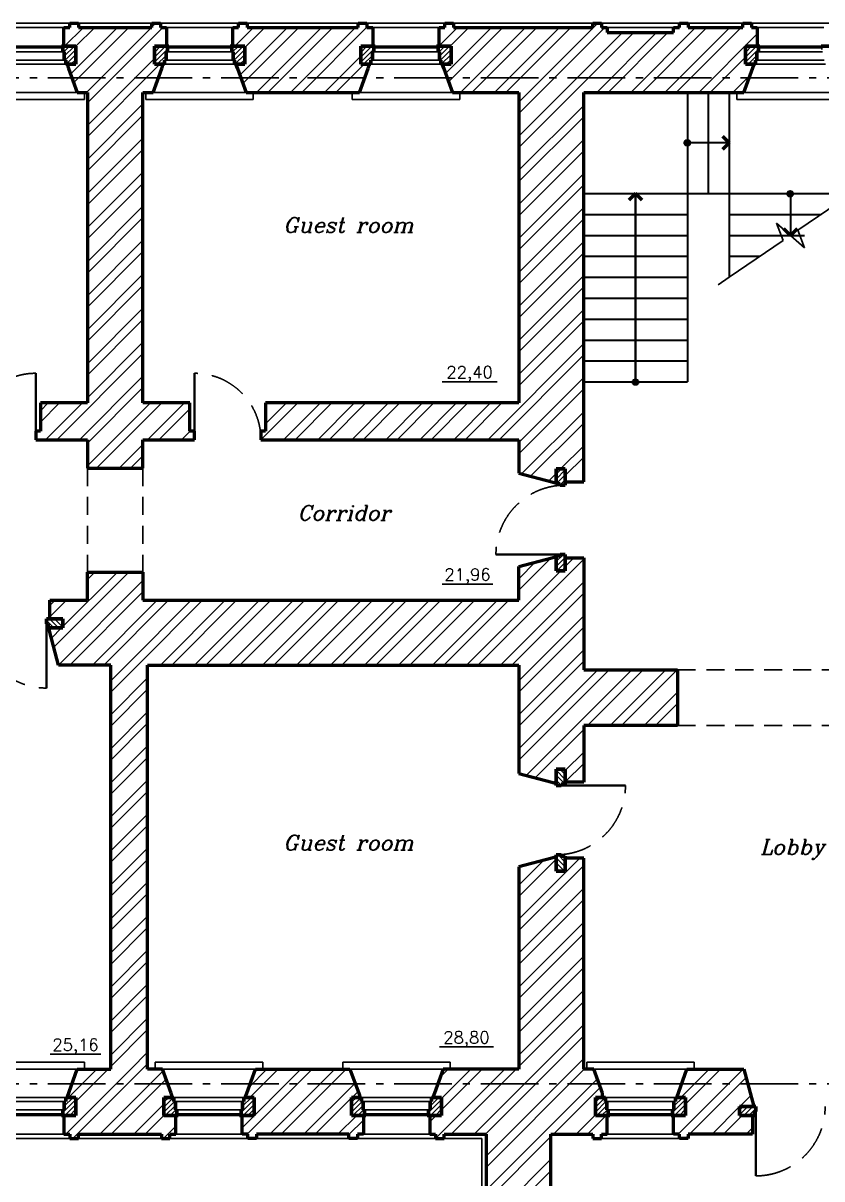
# Model space of a CAD drawing. Header units: millimetres. Extents: x 60 to 102290, y 34 to 65730.
# Drawn here: x 15928 to 26999, y 10322 to 26331 of the extents above; entities that cross this region are included whole.
import ezdxf
from ezdxf.enums import TextEntityAlignment as Align

# ---------------------------------------------------------------- set-up
doc = ezdxf.new("R2010")
doc.units = ezdxf.units.MM
for name, pattern in [('GOST2.303 4', [7, 5, -2, 0]), ('GOST2.303 6', [12, 8, -1.5, 1, -1.5]), ('SS2', [4, 2.5, -1.5])]:
    doc.linetypes.add(name, pattern=pattern)
doc.layers.add('axes', color=40, linetype='GOST2.303 6')
doc.layers.add('text', color=177, linetype='Continuous')
doc.styles.add('GOST 2.304', font='romanc.shx', dxfattribs={"oblique": 15})

msp = doc.modelspace()

# ---------------------------------------------------------------- hatches: boundary and pattern name
at = {"lineweight": 35, "ltscale": 100}
h = msp.add_hatch(color=256, dxfattribs=at)
edge = h.paths.add_edge_path()
edge.add_arc((25134.2, 24672.3), 40, 0, 360)
h = msp.add_hatch(color=256, dxfattribs=at)
edge = h.paths.add_edge_path()
edge.add_arc((26559, 23968.3), 40, 0, 360)
h = msp.add_hatch(color=256, dxfattribs=at)
edge = h.paths.add_edge_path()
edge.add_arc((24416.3, 21359.8), 40, 0, 360)

# ---------------------------------------------------------------- linework, layer by layer
at = {"lineweight": 30, "ltscale": 100}
for p, q in [((6619.6, 26331), (42874.6, 26331)), ((16494.3, 26271), (16494.3, 26021)), ((17914.3, 26271), (17914.3, 26021)), ((15609.3, 26011), (16459.3, 26011)), ((15609.3, 25988), (16459.3, 25988)), ((17949.3, 26011), (18799.3, 26011)), ((17949.3, 25988), (18799.3, 25988)), ((20809.3, 26011), (21659.3, 26011)), ((20809.3, 25988), (21659.3, 25988)), ((26139.3, 26011), (26989.3, 26011)), ((26139.3, 25988), (26989.3, 25988)), ((15569.3, 25817), (16499.3, 25817)), ((15589.3, 25932), (16479.3, 25932)), ((17909.3, 25817), (18839.3, 25817)), ((17929.3, 25932), (18819.3, 25932)), ((20769.3, 25817), (21699.3, 25817)), ((20789.3, 25932), (21679.3, 25932)), ((26099.3, 25817), (27029.3, 25817)), ((26119.3, 25932), (27009.3, 25932)), ((15549.3, 25761), (16519.3, 25761)), ((16632, 25501), (16559.3, 25701)), ((17776.5, 25501), (17849.3, 25701)), ((17889.3, 25761), (18859.3, 25761)), ((20749.3, 25761), (21719.3, 25761)), ((25966.5, 25501), (26061.1, 25761)), ((26079.3, 25761), (27049.3, 25761)), ((21954.3, 25371), (22204.3, 25371)), ((22214.3, 25371), (22464.3, 25371)), ((24294.3, 25371), (24544.3, 25371)), ((24554.3, 25371), (24804.3, 25371)), ((24814.3, 25371), (25064.3, 25371)), ((16819.3, 25108.2), (16819.3, 25228.2)), ((17589.3, 25228.2), (17589.3, 25108.2)), ((23059.3, 18874.7), (23256.8, 18926.7)), ((22799.3, 18481), (22799.3, 18731)), ((23699.3, 18611), (23699.3, 18731)), ((23699.3, 18481), (23699.3, 18601)), ((16364.3, 18338.2), (16484.3, 18338.2)), ((16494.3, 18338.2), (16744.3, 18338.2)), ((16350.6, 17698.2), (16298.6, 17895.7)), ((16419.1, 17438.2), (16364, 17647.6)), ((16744.3, 17438.2), (16624.3, 17438.2)), ((22799.3, 14571), (22799.3, 14321)), ((23699.3, 14451), (23699.3, 14571)), ((23699.3, 14321), (23699.3, 14441)), ((16632, 11711), (16559.3, 11511)), ((19102, 11711), (19029.3, 11511)), ((23709.3, 11841), (23839.3, 11841)), ((23839.3, 11841), (23882.9, 11721)), ((25082, 11711), (25009.3, 11511)), ((16519.3, 11451), (15549.3, 11451)), ((16499.3, 11395), (15569.3, 11395)), ((18989.3, 11451), (18019.3, 11451)), ((18969.3, 11395), (18039.3, 11395)), ((21589.3, 11451), (20619.3, 11451)), ((21569.3, 11395), (20639.3, 11395)), ((24969.3, 11451), (23999.3, 11451)), ((24949.3, 11395), (24019.3, 11395)), ((16479.3, 11280), (15589.3, 11280)), ((16459.3, 11224), (15609.3, 11224)), ((18949.3, 11280), (18059.3, 11280)), ((18929.3, 11224), (18079.3, 11224)), ((21549.3, 11280), (20659.3, 11280)), ((21529.3, 11224), (20679.3, 11224)), ((24929.3, 11280), (24039.3, 11280)), ((24909.3, 11224), (24059.3, 11224)), ((16459.3, 11201), (15609.3, 11201)), ((18929.3, 11201), (18079.3, 11201)), ((21529.3, 11201), (20679.3, 11201)), ((24909.3, 11201), (24059.3, 11201)), ((24944.3, 10941), (24944.3, 11191)), ((24944.3, 10941), (24944.3, 11191)), ((24944.3, 11191), (25064.3, 11191)), ((26038.9, 10941), (26038.9, 11191)), ((19344.3, 10941), (19224.3, 10941)), ((22284.3, 10881), (6619.6, 10881)), ((22284.3, 7111), (22284.3, 10881))]:
    msp.add_line(p, q, dxfattribs=at)
at = {"lineweight": 25, "ltscale": 100}
for p, q in [((15574.3, 26271), (16494.3, 26271)), ((16503.3, 26011), (16763.3, 26271)), ((16587.4, 25623.7), (17234.7, 26271)), ((16629.3, 25508.5), (17391.9, 26271)), ((16659.3, 26009.9), (16920.4, 26271)), ((16806.2, 25371), (17706.2, 26271)), ((16819.3, 25227), (17863.4, 26271)), ((17714.3, 26279.1), (17766.2, 26331)), ((17914.3, 26271), (18834.3, 26271)), ((18860.6, 26011), (19120.6, 26271)), ((18932, 25611), (19592.1, 26271)), ((18973.9, 25495.8), (19749.2, 26271)), ((18999.3, 25992.6), (19277.7, 26271)), ((19163.5, 25371), (20063.5, 26271)), ((19320.7, 25371), (20220.7, 26271)), ((19635, 25371), (20535, 26271)), ((19792.1, 25371), (20694.3, 26273.2)), ((20574.3, 26310.3), (20595, 26331)), ((20774.3, 26271), (21694.3, 26271)), ((21694.3, 26015.9), (21949.4, 26271)), ((21783.7, 25633.9), (22420.8, 26271)), ((21825.6, 25518.7), (22578, 26271)), ((21846.5, 26011), (22106.5, 26271)), ((21992.3, 25371), (22892.3, 26271)), ((22149.5, 25371), (23049.5, 26271)), ((22463.8, 25371), (23363.8, 26271)), ((22620.9, 25371), (23520.9, 26271)), ((22799.3, 25235.1), (23895.2, 26331)), ((22799.3, 25077.9), (23992.4, 26271)), ((24024.3, 26271), (24944.3, 26271)), ((24349.6, 25371), (25249.6, 26271)), ((24506.8, 25371), (25406.8, 26271)), ((24821.1, 25371), (25721.1, 26271)), ((24978.2, 25371), (25878.2, 26271)), ((25904.3, 26297.1), (25938.2, 26331)), ((26104.3, 26271), (27024.3, 26271)), ((22799.3, 24763.6), (24236.7, 26201)), ((22799.3, 24606.5), (24393.8, 26201)), ((23878.2, 25371), (24708.2, 26201)), ((24035.3, 25371), (24865.3, 26201)), ((25292.5, 25371), (26104.3, 26182.8)), ((16479.3, 25985.9), (16504.4, 26011)), ((16492.8, 25932), (16571.8, 26011)), ((16499.3, 25871.2), (16639.1, 26011)), ((16512.5, 25817), (16659.3, 25963.8)), ((17749.3, 25993.5), (17766.8, 26011)), ((17749.3, 25926.1), (17834.2, 26011)), ((17749.3, 25858.8), (17901.5, 26011)), ((17749.3, 25791.4), (17929.3, 25971.5)), ((17945.9, 25988), (17949.3, 25991.5)), ((18819.3, 25985.9), (18844.4, 26011)), ((18832.8, 25932), (18911.8, 26011)), ((18839.3, 25871.2), (18979.1, 26011)), ((18852.5, 25817), (18999.3, 25963.8)), ((20609.3, 25993.5), (20626.8, 26011)), ((20609.3, 25926.1), (20694.2, 26011)), ((20609.3, 25858.8), (20761.5, 26011)), ((20609.3, 25791.4), (20789.3, 25971.5)), ((20746.4, 26011), (20774.3, 26038.9)), ((20805.9, 25988), (20809.3, 25991.5)), ((21679.3, 25985.9), (21704.4, 26011)), ((21692.8, 25932), (21771.8, 26011)), ((21699.3, 25871.2), (21839.1, 26011)), ((21712.5, 25817), (21859.3, 25963.8)), ((25939.3, 25993.5), (25956.8, 26011)), ((25939.3, 25926.1), (26024.2, 26011)), ((25939.3, 25858.8), (26091.5, 26011)), ((25939.3, 25791.4), (26119.3, 25971.5)), ((26089.7, 26011), (26104.3, 26025.6)), ((26135.9, 25988), (26139.3, 25991.5)), ((16523.9, 25761), (16659.3, 25896.5)), ((16591.2, 25761), (16659.3, 25829.1)), ((16819.3, 24912.7), (17749.3, 25842.6)), ((17786.2, 25761), (17909.3, 25884.1)), ((17853.6, 25761), (17889.3, 25796.7)), ((18863.9, 25761), (18999.3, 25896.5)), ((18931.2, 25761), (18999.3, 25829.1)), ((20106.4, 25371), (20609.3, 25873.9)), ((20646.2, 25761), (20769.3, 25884.1)), ((20713.6, 25761), (20749.3, 25796.7)), ((21723.9, 25761), (21859.3, 25896.5)), ((21791.2, 25761), (21859.3, 25829.1)), ((25449.7, 25371), (25939.3, 25860.6)), ((25976.2, 25761), (26099.3, 25884.1)), ((26043.6, 25761), (26079.3, 25796.7)), ((16658.6, 25761), (16659.3, 25761.8)), ((16819.3, 24755.5), (17824.8, 25761)), ((18998.6, 25761), (18999.3, 25761.8)), ((20263.6, 25371), (20653.6, 25761)), ((21858.6, 25761), (21859.3, 25761.8)), ((25764, 25371), (26008, 25615)), ((15389.3, 25371), (16679.3, 25371)), ((16779.3, 25371), (16679.3, 25371)), ((16779.3, 25271), (16779.3, 25371)), ((17729.3, 25371), (17629.3, 25371)), ((17629.3, 25371), (17629.3, 25271)), ((17729.3, 25371), (19019.3, 25371)), ((19119.3, 25371), (19019.3, 25371)), ((19119.3, 25271), (19119.3, 25371)), ((20589.3, 25371), (20489.3, 25371)), ((20489.3, 25371), (20489.3, 25271)), ((20577.9, 25371), (20595.8, 25388.9)), ((20589.3, 25371), (21879.3, 25371)), ((21979.3, 25371), (21879.3, 25371)), ((21979.3, 25271), (21979.3, 25371)), ((25919.3, 25371), (25819.3, 25371)), ((25819.3, 25371), (25819.3, 25271)), ((25919.3, 25371), (27209.3, 25371)), ((15289.3, 25271), (16779.3, 25271)), ((16819.3, 24441.2), (17589.3, 25211.2)), ((17629.3, 25271), (19119.3, 25271)), ((20489.3, 25271), (21979.3, 25271)), ((22799.3, 24292.2), (23699.3, 25192.2)), ((25819.3, 25271), (27309.3, 25271)), ((16819.3, 24284), (17589.3, 25054)), ((22799.3, 24135), (23699.3, 25035)), ((16819.3, 23969.7), (17589.3, 24739.7)), ((22799.3, 23820.7), (23699.3, 24720.7)), ((16819.3, 23812.6), (17589.3, 24582.6)), ((22799.3, 23663.5), (23699.3, 24563.5)), ((16819.3, 23498.3), (17589.3, 24268.3)), ((22799.3, 23349.2), (23699.3, 24249.2)), ((16819.3, 23341.1), (17589.3, 24111.1)), ((22799.3, 23192.1), (23699.3, 24092.1)), ((16819.3, 23026.8), (17589.3, 23796.8)), ((22799.3, 22877.8), (23699.3, 23777.8)), ((16819.3, 22869.6), (17589.3, 23639.6)), ((22799.3, 22720.6), (23699.3, 23620.6)), ((16819.3, 22555.3), (17589.3, 23325.3)), ((22799.3, 22406.3), (23699.3, 23306.3)), ((16819.3, 22398.2), (17589.3, 23168.2)), ((22799.3, 22249.2), (23699.3, 23149.2)), ((16819.3, 22083.9), (17589.3, 22853.9)), ((22799.3, 21934.8), (23699.3, 22834.8)), ((16819.3, 21926.7), (17589.3, 22696.7)), ((22799.3, 21777.7), (23699.3, 22677.7)), ((16819.3, 21612.4), (17589.3, 22382.4)), ((22799.3, 21463.4), (23699.3, 22363.4)), ((16819.3, 21455.3), (17589.3, 22225.3)), ((22799.3, 21306.2), (23699.3, 22206.2)), ((16819.3, 21140.9), (17589.3, 21910.9)), ((22368.4, 20561), (23699.3, 21891.9)), ((16396.5, 20561), (17589.3, 21753.8)), ((22525.6, 20561), (23699.3, 21734.8)), ((16710.8, 20561), (17589.3, 21439.5)), ((22799.3, 20520.5), (23699.3, 21420.5)), ((16819.3, 20512.3), (17589.3, 21282.3)), ((22799.3, 20363.3), (23699.3, 21263.3)), ((16169.3, 20962.4), (16277.9, 21071)), ((16169.3, 20805.3), (16435.1, 21071)), ((16239.4, 20561), (16749.4, 21071)), ((16819.3, 20198), (17692.3, 21071)), ((16946.6, 20168.2), (17849.5, 21071)), ((17653.8, 20561), (18163.8, 21071)), ((17810.9, 20561), (18239.3, 20989.4)), ((19225.3, 20561), (19735.3, 21071)), ((19289.3, 20782.2), (19578.2, 21071)), ((19539.6, 20561), (20049.6, 21071)), ((19696.8, 20561), (20206.8, 21071)), ((20011.1, 20561), (20521.1, 21071)), ((20168.2, 20561), (20678.2, 21071)), ((20482.5, 20561), (20992.5, 21071)), ((20639.7, 20561), (21149.7, 21071)), ((20954, 20561), (21464, 21071)), ((21111.2, 20561), (21621.2, 21071)), ((21425.5, 20561), (21935.5, 21071)), ((21582.6, 20561), (22092.6, 21071)), ((21896.9, 20561), (22406.9, 21071)), ((22054.1, 20561), (22564.1, 21071)), ((22836.6, 20086.4), (23699.3, 20949)), ((18125.2, 20561), (18245.2, 20681)), ((22961, 20053.6), (23699.3, 20791.8)), ((17260.9, 20168.2), (17589.3, 20496.6)), ((18282.4, 20561), (18304.3, 20582.9)), ((17418.1, 20168.2), (17589.3, 20339.4)), ((23377.8, 20156), (23699.3, 20477.5)), ((23441.8, 20062.9), (23699.3, 20320.4)), ((23209.8, 19988.1), (23316.8, 20095)), ((23389, 20156), (23316.8, 20083.8)), ((23321.7, 20156), (23316.8, 20151.2)), ((23441.8, 20141.4), (23316.8, 20016.4)), ((23441.8, 20074.1), (23318.7, 19951)), ((23441.8, 20006.7), (23372.8, 19937.7)), ((23441.8, 19939.4), (23433.4, 19931)), ((23668.9, 19975.7), (23699.3, 20006.1)), ((22231.5, 17438.2), (23699.3, 18906)), ((22799.3, 18477.4), (23245.6, 18923.7)), ((23416.7, 18971.3), (23316.8, 18871.5)), ((23329.3, 18951.3), (23316.8, 18938.8)), ((23441.8, 18929.1), (23316.8, 18804.1)), ((23441.8, 18805.6), (23561.8, 18925.7)), ((22074.3, 17438.2), (23382.5, 18746.3)), ((22799.3, 18634.6), (23032.2, 18867.6)), ((23441.8, 18861.8), (23326.4, 18746.3)), ((23441.8, 18794.4), (23393.7, 18746.3)), ((16353.1, 17688.8), (17392.5, 18728.2)), ((16418.6, 17440.1), (17589.3, 18610.7)), ((16479, 17971.9), (17235.3, 18728.2)), ((16819.3, 18626.5), (16921, 18728.2)), ((22545.8, 17438.2), (23699.3, 18591.7)), ((16573.9, 17438.2), (17589.3, 18453.5)), ((22703, 17438.2), (23699.3, 18434.5)), ((16299.6, 18264), (16373.9, 18338.2)), ((16299.6, 18106.8), (16531, 18338.2)), ((16888.2, 17438.2), (17788.2, 18338.2)), ((17045.4, 17438.2), (17945.4, 18338.2)), ((17359.7, 17438.2), (18259.7, 18338.2)), ((17516.9, 17438.2), (18416.9, 18338.2)), ((17831.2, 17438.2), (18731.2, 18338.2)), ((17988.3, 17438.2), (18888.3, 18338.2)), ((18302.6, 17438.2), (19202.6, 18338.2)), ((18459.8, 17438.2), (19359.8, 18338.2)), ((18774.1, 17438.2), (19674.1, 18338.2)), ((18931.3, 17438.2), (19831.3, 18338.2)), ((19245.6, 17438.2), (20145.6, 18338.2)), ((19402.7, 17438.2), (20302.7, 18338.2)), ((19717, 17438.2), (20617, 18338.2)), ((19874.2, 17438.2), (20774.2, 18338.2)), ((20188.5, 17438.2), (21088.5, 18338.2)), ((20345.6, 17438.2), (21245.6, 18338.2)), ((20660, 17438.2), (21560, 18338.2)), ((20817.1, 17438.2), (21717.1, 18338.2)), ((21131.4, 17438.2), (22031.4, 18338.2)), ((21288.6, 17438.2), (22188.6, 18338.2)), ((21602.9, 17438.2), (22502.9, 18338.2)), ((21760, 17438.2), (22660, 18338.2)), ((22799.3, 17220.2), (23699.3, 18120.2)), ((16254, 18055.6), (16353.9, 17955.7)), ((16274, 17968.2), (16286.5, 17955.7)), ((16296.2, 18080.7), (16421.2, 17955.7)), ((16320.3, 17813.2), (16462.8, 17955.7)), ((16363.6, 18080.7), (16479, 17965.3)), ((16430.9, 18080.7), (16479, 18032.6)), ((22799.3, 17063.1), (23699.3, 17963.1)), ((22799.3, 16748.7), (23699.3, 17648.7)), ((22799.3, 16591.6), (23699.3, 17491.6)), ((17144.3, 17222.8), (17359.7, 17438.2)), ((17144.3, 17065.6), (17516.9, 17438.2)), ((22799.3, 16277.3), (23893, 17371)), ((22799.3, 16120.1), (24050.2, 17371)), ((22902.5, 15909), (24364.5, 17371)), ((23751.7, 16601), (24521.7, 17371)), ((24066, 16601), (24836, 17371)), ((24223.1, 16601), (24993.1, 17371)), ((17144.3, 16751.3), (17654.3, 17261.3)), ((17144.3, 16594.2), (17654.3, 17104.2)), ((24537.4, 16601), (24999.3, 17062.9)), ((24694.6, 16601), (24999.3, 16905.7)), ((17144.3, 16279.8), (17654.3, 16789.8)), ((17144.3, 16122.7), (17654.3, 16632.7)), ((23026.9, 15876.3), (23699.3, 16548.7)), ((17144.3, 15808.4), (17654.3, 16318.4)), ((23441.8, 15976.9), (23699.3, 16234.4)), ((17144.3, 15651.2), (17654.3, 16161.2)), ((23441.8, 15819.7), (23699.3, 16077.2)), ((23275.6, 15810.7), (23316.8, 15851.9)), ((23316.8, 15981.4), (23441.8, 15856.4)), ((23316.8, 15914.1), (23439.8, 15791)), ((23369.5, 15996), (23441.8, 15923.8)), ((23436.9, 15996), (23441.8, 15991.2)), ((17144.3, 15336.9), (17654.3, 15846.9)), ((17144.3, 15179.8), (17654.3, 15689.8)), ((23316.8, 15846.7), (23385.8, 15777.7)), ((23316.8, 15779.4), (23325.1, 15771)), ((17144.3, 14865.5), (17654.3, 15375.5)), ((17144.3, 14708.3), (17654.3, 15218.3)), ((17144.3, 14394), (17654.3, 14904)), ((17144.3, 14236.8), (17654.3, 14746.8)), ((22799.3, 13920), (23645, 14765.7)), ((22799.3, 14234.3), (23316.8, 14751.8)), ((22799.3, 14391.4), (23145.1, 14737.3)), ((23316.8, 14769.1), (23441.8, 14644.1)), ((23341.9, 14811.3), (23441.8, 14711.5)), ((23429.2, 14791.3), (23441.8, 14778.8)), ((22799.3, 13762.8), (23699.3, 14662.8)), ((23316.8, 14701.8), (23432.2, 14586.3)), ((23316.8, 14634.4), (23364.8, 14586.3)), ((17144.3, 13922.5), (17654.3, 14432.5)), ((17144.3, 13765.4), (17654.3, 14275.4)), ((22799.3, 13448.5), (23699.3, 14348.5)), ((22799.3, 13291.4), (23699.3, 14191.4)), ((17144.3, 13451.1), (17654.3, 13961.1)), ((17144.3, 13293.9), (17654.3, 13803.9)), ((22799.3, 12977), (23699.3, 13877)), ((22799.3, 12819.9), (23699.3, 13719.9)), ((17144.3, 12979.6), (17654.3, 13489.6)), ((17144.3, 12822.4), (17654.3, 13332.4)), ((22799.3, 12505.6), (23699.3, 13405.6)), ((22799.3, 12348.4), (23699.3, 13248.4)), ((17144.3, 12508.1), (17654.3, 13018.1)), ((17144.3, 12351), (17654.3, 12861)), ((22799.3, 12034.1), (23699.3, 12934.1)), ((22799.3, 11877), (23699.3, 12777)), ((17144.3, 12036.7), (17654.3, 12546.7)), ((17144.3, 11879.5), (17654.3, 12389.5)), ((22177.7, 10941), (23699.3, 12462.7)), ((22334.8, 10941), (23699.3, 12305.5)), ((17420.1, 11841), (17654.3, 12075.2)), ((16779.3, 11941), (15289.9, 11941)), ((16779.3, 11841), (16779.3, 11941)), ((17577.3, 11841), (17654.3, 11918.1)), ((19249.3, 11941), (17759.9, 11941)), ((17759.9, 11941), (17759.9, 11841)), ((19249.3, 11841), (19249.3, 11941)), ((21849.3, 11941), (20359.9, 11941)), ((20359.9, 11941), (20359.9, 11841)), ((21849.3, 11841), (21849.3, 11941)), ((22344.3, 10636.2), (23699.3, 11991.2)), ((25229.3, 11941), (23739.9, 11941)), ((23739.9, 11941), (23739.9, 11841)), ((25229.3, 11841), (25229.3, 11941)), ((16679.3, 11841), (15389.3, 11841)), ((16520.1, 10941), (17420.1, 11841)), ((16558.6, 11451), (16948.6, 11841)), ((16617.3, 10881), (17577.3, 11841)), ((16659.3, 11394.5), (17105.8, 11841)), ((16679.3, 11841), (16779.3, 11841)), ((16991.6, 10941), (17867.9, 11817.4)), ((17148.7, 10941), (17909.8, 11702.1)), ((17759.9, 11841), (17859.9, 11841)), ((19149.3, 11841), (17859.3, 11841)), ((18964.3, 11027.9), (19777.4, 11841)), ((19034.6, 10941), (19934.6, 11841)), ((19059.8, 11594.8), (19306, 11841)), ((19073.1, 11451), (19463.1, 11841)), ((19149.3, 11841), (19249.3, 11841)), ((19348.9, 10941), (20248.9, 11841)), ((19506, 10941), (20406, 11841)), ((20359.9, 11841), (20459.9, 11841)), ((21749.3, 11841), (20457.5, 11841)), ((21646.2, 10881), (22606.2, 11841)), ((21708.6, 11729.2), (21820.4, 11841)), ((21729.3, 11435.6), (22134.7, 11841)), ((21729.3, 11278.4), (22291.9, 11841)), ((21749.3, 11841), (21849.3, 11841)), ((21863.4, 10941), (22763.4, 11841)), ((22344.3, 10479), (23706.3, 11841)), ((22344.3, 10164.7), (23887.6, 11708.1)), ((23739.9, 11841), (23839.9, 11841)), ((23839.3, 11841), (25129.3, 11841)), ((25006.4, 10941), (25906.4, 11841)), ((25045, 11451), (25435, 11841)), ((25109.3, 11358.2), (25592.1, 11841)), ((25129.3, 11841), (25229.3, 11841)), ((25163.6, 10941), (25949.5, 11726.9)), ((19820.4, 10941), (20528.4, 11649)), ((20487.5, 11451), (20570.7, 11534.3)), ((23277.8, 10941), (23929.5, 11592.8)), ((16659.3, 11420.7), (16479.3, 11240.6)), ((16622.3, 11451), (16499.3, 11328)), ((16555, 11451), (16519.3, 11415.3)), ((18014.7, 11451), (17879.3, 11315.6)), ((17947.3, 11451), (17879.3, 11383)), ((17880, 11451), (17879.3, 11450.3)), ((18026, 11395), (17879.3, 11248.3)), ((17973, 11451), (17993.6, 11471.6)), ((19129.3, 11420.7), (18949.3, 11240.6)), ((19092.3, 11451), (18969.3, 11328)), ((19025, 11451), (18989.3, 11415.3)), ((19977.5, 10941), (20479.3, 11442.8)), ((20614.7, 11451), (20479.3, 11315.6)), ((20547.3, 11451), (20479.3, 11383)), ((20480, 11451), (20479.3, 11450.3)), ((20626, 11395), (20479.3, 11248.3)), ((21729.3, 11420.7), (21549.3, 11240.6)), ((21692.3, 11451), (21569.3, 11328)), ((21625, 11451), (21589.3, 11415.3)), ((23994.7, 11451), (23859.3, 11315.6)), ((23927.3, 11451), (23859.3, 11383)), ((23860, 11451), (23859.3, 11450.3)), ((24006, 11395), (23859.3, 11248.3)), ((25109.3, 11420.7), (24929.3, 11240.6)), ((25072.3, 11451), (24949.3, 11328)), ((25005, 11451), (24969.3, 11415.3)), ((25860.4, 11323.5), (26015, 11478.1)), ((16462.7, 11224), (16459.3, 11220.6)), ((16659.3, 11353.3), (16507, 11201)), ((16659.3, 11285.9), (16574.4, 11201)), ((16659.3, 11218.6), (16641.7, 11201)), ((17463, 10941), (17879.3, 11357.3)), ((18039.3, 11340.9), (17899.4, 11201)), ((18045.8, 11280), (17966.8, 11201)), ((18059.3, 11226.2), (18034.1, 11201)), ((18932.7, 11224), (18929.3, 11220.6)), ((19129.3, 11353.3), (18977, 11201)), ((19129.3, 11285.9), (19044.4, 11201)), ((19129.3, 11218.6), (19111.7, 11201)), ((20639.3, 11340.9), (20499.4, 11201)), ((20645.8, 11280), (20566.8, 11201)), ((20659.3, 11226.2), (20634.1, 11201)), ((21532.7, 11224), (21529.3, 11220.6)), ((21729.3, 11353.3), (21577, 11201)), ((21729.3, 11285.9), (21644.4, 11201)), ((21729.3, 11218.6), (21711.7, 11201)), ((23592.1, 10941), (23859.3, 11208.3)), ((24019.3, 11340.9), (23879.4, 11201)), ((24025.8, 11280), (23946.8, 11201)), ((24039.3, 11226.2), (24014.1, 11201)), ((24912.7, 11224), (24909.3, 11220.6)), ((25109.3, 11353.3), (24957, 11201)), ((25109.3, 11285.9), (25024.4, 11201)), ((25109.3, 11218.6), (25091.7, 11201)), ((25477.9, 10941), (25859.6, 11322.7)), ((25975, 11323.5), (25859.6, 11208.1)), ((25907.6, 11323.5), (25859.6, 11275.5)), ((26042.3, 11323.5), (25917.3, 11198.5)), ((26084.6, 11298.4), (25984.7, 11198.5)), ((26017.6, 11323.5), (26047.8, 11353.8)), ((26064.6, 11211.1), (26052, 11198.5)), ((17620.2, 10941), (17880.2, 11201)), ((17874.5, 10881), (18044.3, 11050.8)), ((20291.8, 10941), (20551.8, 11201)), ((20444.3, 10936.4), (20644.3, 11136.4)), ((21564.3, 11113.4), (21651.9, 11201)), ((23749.2, 10941), (24009.2, 11201)), ((24944.3, 11193.2), (24952.1, 11201)), ((25635.1, 10941), (25892.6, 11198.5)), ((16494.3, 10941), (15574.3, 10941)), ((18964.3, 10941), (18044.3, 10941)), ((21564.3, 10941), (20644.3, 10941)), ((22344.3, 10007.6), (23244.3, 10907.6)), ((24024.3, 10941), (24944.3, 10941)), ((25103.6, 10881), (25144.3, 10921.7)), ((25949.4, 10941), (26038.9, 11030.6)), ((22422.1, 9771.1), (23244.3, 10593.3)), ((22744.2, 9936.1), (23244.3, 10436.1))]:
    msp.add_line(p, q, dxfattribs=at)
at = {"lineweight": 53, "ltscale": 100}
for p, q in [((16494.3, 26011), (16494.3, 26271)), ((16494.3, 26271), (16574.3, 26271)), ((16574.3, 26271), (16574.3, 26331)), ((16574.3, 26331), (16694.3, 26331)), ((16694.3, 26331), (16694.3, 26271)), ((16694.3, 26271), (17714.3, 26271)), ((17714.3, 26271), (17714.3, 26331)), ((17714.3, 26331), (17834.3, 26331)), ((17834.3, 26331), (17834.3, 26271)), ((17834.3, 26271), (17914.3, 26271)), ((17914.3, 26271), (17914.3, 26011)), ((18834.3, 26011), (18834.3, 26271)), ((18834.3, 26271), (18914.3, 26271)), ((18914.3, 26271), (18914.3, 26331)), ((18914.3, 26331), (19034.3, 26331)), ((19034.3, 26331), (19034.3, 26271)), ((19034.3, 26271), (20574.3, 26271)), ((20574.3, 26271), (20574.3, 26331)), ((20574.3, 26331), (20694.3, 26331)), ((20694.3, 26331), (20694.3, 26271)), ((20694.3, 26271), (20774.3, 26271)), ((20774.3, 26271), (20774.3, 26011)), ((21694.3, 26011), (21694.3, 26271)), ((21694.3, 26271), (21774.3, 26271)), ((21774.3, 26271), (21774.3, 26331)), ((21774.3, 26331), (21894.3, 26331)), ((21894.3, 26331), (21894.3, 26271)), ((21894.3, 26271), (23824.3, 26271)), ((23824.3, 26271), (23824.3, 26331)), ((23824.3, 26331), (23944.3, 26331)), ((23944.3, 26331), (23944.3, 26271)), ((23944.3, 26271), (24024.3, 26271)), ((23944.3, 26271), (24024.3, 26271)), ((24024.3, 26271), (24024.3, 26201)), ((24944.3, 26201), (24944.3, 26271)), ((24944.3, 26271), (25024.3, 26271)), ((24944.3, 26271), (25024.3, 26271)), ((25024.3, 26271), (25024.3, 26331)), ((25024.3, 26331), (25144.3, 26331)), ((25144.3, 26331), (25144.3, 26271)), ((25144.3, 26271), (25904.3, 26271)), ((25904.3, 26271), (25904.3, 26331)), ((25904.3, 26331), (26024.3, 26331)), ((26024.3, 26331), (26024.3, 26271)), ((26024.3, 26271), (26104.3, 26271)), ((26104.3, 26271), (26104.3, 26011)), ((24024.3, 26201), (24944.3, 26201)), ((16537.5, 25761), (16559.3, 25701)), ((16559.3, 25701), (16679.3, 25371)), ((17729.3, 25371), (17849.3, 25701)), ((17849.3, 25701), (17871.1, 25761)), ((18899.3, 25701), (18877.5, 25761)), ((18877.5, 25761), (18899.3, 25701)), ((18899.3, 25701), (19019.3, 25371)), ((20589.3, 25371), (20709.3, 25701)), ((20709.3, 25701), (20731.1, 25761)), ((21759.3, 25701), (21737.5, 25761)), ((21737.5, 25761), (21759.3, 25701)), ((21759.3, 25701), (21879.3, 25371)), ((25919.3, 25371), (26061.1, 25761)), ((16679.3, 25371), (16819.3, 25371)), ((16819.3, 25371), (16819.3, 21071)), ((17589.3, 21071), (17589.3, 25371)), ((17589.3, 25371), (17729.3, 25371)), ((19019.3, 25371), (20589.3, 25371)), ((21879.3, 25371), (22799.3, 25371)), ((22799.3, 25371), (22799.3, 21071)), ((23699.3, 19975.7), (23699.3, 25371)), ((23699.3, 25371), (25919.3, 25371)), ((16819.3, 21071), (16169.3, 21071)), ((16169.3, 21071), (16169.3, 20681)), ((18239.3, 21071), (17589.3, 21071)), ((18239.3, 20681), (18239.3, 21071)), ((22799.3, 21071), (19289.3, 21071)), ((19289.3, 21071), (19289.3, 20681)), ((16169.3, 20681), (16104.3, 20681)), ((16104.3, 20681), (16104.3, 20561)), ((18304.3, 20681), (18239.3, 20681)), ((18304.3, 20561), (18304.3, 20681)), ((19289.3, 20681), (19224.3, 20681)), ((19224.3, 20681), (19224.3, 20561)), ((16104.3, 20561), (16819.3, 20561)), ((16819.3, 20561), (16819.3, 20168.2)), ((17589.3, 20168.2), (17589.3, 20561)), ((17589.3, 20561), (18304.3, 20561)), ((19224.3, 20561), (22799.3, 20561)), ((22799.3, 20561), (22799.3, 20096.2)), ((16819.3, 20168.2), (17589.3, 20168.2)), ((22799.3, 20096.2), (23256.8, 19975.7)), ((23256.8, 19975.7), (23316.8, 19959.9)), ((23449.3, 19975.7), (23441.8, 19975.7)), ((23441.8, 19975.7), (23699.3, 19975.7)), ((22799.3, 18806.2), (23256.8, 18926.7)), ((23256.8, 18926.7), (23316.8, 18942.5)), ((23449.3, 18925.7), (23441.8, 18925.7)), ((23441.8, 18925.7), (23699.3, 18925.7)), ((23699.3, 18925.7), (23699.3, 17381)), ((22799.3, 18338.2), (22799.3, 18806.2)), ((16819.3, 18338.2), (16819.3, 18728.2)), ((16819.3, 18728.2), (17589.3, 18728.2)), ((17589.3, 18728.2), (17589.3, 18338.2)), ((16299.6, 18080.7), (16299.6, 18338.2)), ((16299.6, 18338.2), (16819.3, 18338.2)), ((17589.3, 18338.2), (22799.3, 18338.2)), ((16298.6, 17895.7), (16282.8, 17955.7)), ((16299.6, 18088.2), (16299.6, 18080.7)), ((16419.1, 17438.2), (16298.6, 17895.7)), ((17144.3, 17438.2), (16419.1, 17438.2)), ((17144.3, 11841), (17144.3, 17438.2)), ((17654.3, 11841), (17654.3, 17438.2)), ((17654.3, 17438.2), (22799.3, 17438.2)), ((22799.3, 17438.2), (22799.3, 15936.2)), ((23699.3, 17381), (23699.3, 17371)), ((23699.3, 17371), (24999.3, 17371)), ((24999.3, 17371), (24999.3, 16601)), ((24999.3, 16601), (23699.3, 16601)), ((23699.3, 16601), (23699.3, 15815.7)), ((22799.3, 15936.2), (23256.8, 15815.7)), ((23256.8, 15815.7), (23316.8, 15799.9)), ((23699.3, 15815.7), (23441.8, 15815.7)), ((23256.8, 14766.7), (22799.3, 14646.2)), ((23316.8, 14782.5), (23256.8, 14766.7)), ((23699.3, 14765.7), (23441.8, 14765.7)), ((23699.3, 11841), (23699.3, 14765.7)), ((22799.3, 14646.2), (22799.3, 11841)), ((16537.5, 11451), (16679.3, 11841)), ((16679.3, 11841), (17144.3, 11841)), ((17859.3, 11841), (17654.3, 11841)), ((17859.3, 11841), (17654.3, 11841)), ((17979.3, 11511), (17859.3, 11841)), ((17979.3, 11511), (17859.3, 11841)), ((19029.3, 11511), (19149.3, 11841)), ((19149.3, 11841), (20457.5, 11841)), ((20457.5, 11841), (20579.3, 11511)), ((21749.3, 11841), (21629.3, 11511)), ((22799.3, 11841), (21749.3, 11841)), ((23839.3, 11841), (23699.3, 11841)), ((23959.3, 11511), (23839.3, 11841)), ((24987.5, 11451), (25129.3, 11841)), ((25129.3, 11841), (25919.4, 11841)), ((25919.4, 11841), (26055.7, 11323.5)), ((18001.1, 11451), (17979.3, 11511)), ((19007.5, 11451), (19029.3, 11511)), ((20579.3, 11511), (20600.5, 11451)), ((21629.3, 11511), (21607.5, 11451)), ((23959.3, 11451), (23959.3, 11511)), ((23959.3, 11461), (23959.3, 11451)), ((16494.3, 11191), (16494.3, 11201)), ((16494.3, 11201), (16494.3, 10941)), ((18044.3, 10941), (18044.3, 11201)), ((18964.3, 10941), (18964.3, 11201)), ((20644.3, 11191), (20644.3, 11201)), ((20644.3, 11201), (20644.3, 10941)), ((21564.3, 11191), (21564.3, 11201)), ((21564.3, 11201), (21564.3, 10941)), ((24024.3, 10941), (24024.3, 11201)), ((24944.3, 10941), (24944.3, 11201)), ((26038.9, 11191), (26038.9, 11198.5)), ((26038.9, 11198.5), (26038.9, 10941)), ((16494.3, 10941), (16574.3, 10941)), ((16574.3, 10941), (16574.3, 10881)), ((16694.3, 10881), (16694.3, 10941)), ((16694.3, 10941), (17844.3, 10941)), ((17844.3, 10941), (17844.3, 10881)), ((17964.3, 10881), (17964.3, 10941)), ((17964.3, 10941), (18044.3, 10941)), ((19044.3, 10941), (18964.3, 10941)), ((19044.3, 10881), (19044.3, 10941)), ((20444.3, 10941), (19164.3, 10941)), ((19164.3, 10941), (19164.3, 10881)), ((20444.3, 10881), (20444.3, 10941)), ((20644.3, 10941), (20564.1, 10941)), ((20564.1, 10941), (20564.1, 10881)), ((21564.3, 10941), (21644.3, 10941)), ((21644.3, 10941), (21644.3, 10881)), ((21764.3, 10881), (21764.3, 10941)), ((21764.3, 10941), (22344.3, 10941)), ((22344.3, 10941), (22344.3, 9971.1)), ((23244.3, 9956.1), (23244.3, 10941)), ((23244.3, 10941), (23824.3, 10941)), ((23824.3, 10941), (23824.3, 10881)), ((23944.3, 10881), (23944.3, 10941)), ((23944.3, 10941), (24024.3, 10941)), ((25024.3, 10941), (24944.3, 10941)), ((25024.3, 10881), (25024.3, 10941)), ((26038.9, 10941), (25144.3, 10941)), ((25144.3, 10941), (25144.3, 10881)), ((16574.3, 10881), (16694.3, 10881)), ((17844.3, 10881), (17964.3, 10881)), ((19164.3, 10881), (19044.3, 10881)), ((20564.1, 10881), (20444.3, 10881)), ((21644.3, 10881), (21764.3, 10881)), ((23824.3, 10881), (23944.3, 10881)), ((25144.3, 10881), (25024.3, 10881))]:
    msp.add_line(p, q, dxfattribs=at)
at = {"lineweight": 60, "ltscale": 100}
for p, q in [((16659.3, 26011), (16459.3, 26011)), ((16459.3, 26011), (16459.3, 25988)), ((16479.3, 25988), (16459.3, 25988)), ((16479.3, 25988), (16479.3, 25932)), ((16659.3, 26011), (16659.3, 25761)), ((17749.3, 26011), (17949.3, 26011)), ((17749.3, 26011), (17749.3, 25761)), ((17929.3, 25988), (17929.3, 25932)), ((17929.3, 25988), (17949.3, 25988)), ((17949.3, 26011), (17949.3, 25988)), ((18999.3, 26011), (18799.3, 26011)), ((18799.3, 26011), (18799.3, 25988)), ((18819.3, 25988), (18799.3, 25988)), ((18819.3, 25988), (18819.3, 25932)), ((18999.3, 26011), (18999.3, 25761)), ((20609.3, 26011), (20809.3, 26011)), ((20609.3, 26011), (20609.3, 25761)), ((20789.3, 25988), (20789.3, 25932)), ((20789.3, 25988), (20809.3, 25988)), ((20809.3, 26011), (20809.3, 25988)), ((21859.3, 26011), (21659.3, 26011)), ((21659.3, 26011), (21659.3, 25988)), ((21679.3, 25988), (21659.3, 25988)), ((21679.3, 25988), (21679.3, 25932)), ((21859.3, 26011), (21859.3, 25761)), ((25939.3, 26011), (26139.3, 26011)), ((25939.3, 26011), (25939.3, 25761)), ((26119.3, 25988), (26119.3, 25932)), ((26119.3, 25988), (26139.3, 25988)), ((26139.3, 26011), (26139.3, 25988)), ((27189.3, 26011), (26989.3, 26011)), ((26989.3, 26011), (26989.3, 25988)), ((27009.3, 25988), (26989.3, 25988)), ((16499.3, 25932), (16479.3, 25932)), ((16499.3, 25932), (16499.3, 25817)), ((16499.3, 25817), (16519.3, 25817)), ((16519.3, 25817), (16519.3, 25761)), ((17889.3, 25817), (17889.3, 25761)), ((17909.3, 25817), (17889.3, 25817)), ((17909.3, 25932), (17909.3, 25817)), ((17909.3, 25932), (17929.3, 25932)), ((18839.3, 25932), (18819.3, 25932)), ((18839.3, 25932), (18839.3, 25817)), ((18839.3, 25817), (18859.3, 25817)), ((18859.3, 25817), (18859.3, 25761)), ((20749.3, 25817), (20749.3, 25761)), ((20769.3, 25817), (20749.3, 25817)), ((20769.3, 25932), (20769.3, 25817)), ((20769.3, 25932), (20789.3, 25932)), ((21699.3, 25932), (21679.3, 25932)), ((21699.3, 25932), (21699.3, 25817)), ((21699.3, 25817), (21719.3, 25817)), ((21719.3, 25817), (21719.3, 25761)), ((26079.3, 25817), (26079.3, 25761)), ((26099.3, 25817), (26079.3, 25817)), ((26099.3, 25932), (26099.3, 25817)), ((26099.3, 25932), (26119.3, 25932)), ((16519.3, 25761), (16659.3, 25761)), ((17889.3, 25761), (17749.3, 25761)), ((18859.3, 25761), (18999.3, 25761)), ((20749.3, 25761), (20609.3, 25761)), ((21719.3, 25761), (21859.3, 25761)), ((26079.3, 25761), (25939.3, 25761)), ((23316.8, 19951), (23316.8, 20156)), ((23316.8, 20156), (23441.8, 20156)), ((23441.8, 20156), (23441.8, 19931)), ((23316.8, 19951), (23372.8, 19951)), ((23372.8, 19931), (23372.8, 19951)), ((23372.8, 19931), (23441.8, 19931)), ((23316.8, 18951.3), (23316.8, 18746.3)), ((23316.8, 18951.3), (23372.8, 18951.3)), ((23372.8, 18971.3), (23372.8, 18951.3)), ((23372.8, 18971.3), (23441.8, 18971.3)), ((23441.8, 18746.3), (23441.8, 18971.3)), ((23316.8, 18746.3), (23441.8, 18746.3)), ((16479, 18080.7), (16254, 18080.7)), ((16254, 18011.7), (16254, 18080.7)), ((16254, 18011.7), (16274, 18011.7)), ((16274, 17955.7), (16274, 18011.7)), ((16274, 17955.7), (16479, 17955.7)), ((16479, 17955.7), (16479, 18080.7)), ((23316.8, 15996), (23316.8, 15771)), ((23441.8, 15996), (23316.8, 15996)), ((23441.8, 15791), (23441.8, 15996)), ((23385.8, 15771), (23316.8, 15771)), ((23385.8, 15771), (23385.8, 15791)), ((23441.8, 15791), (23385.8, 15791)), ((23316.8, 14586.3), (23316.8, 14811.3)), ((23385.8, 14811.3), (23316.8, 14811.3)), ((23385.8, 14811.3), (23385.8, 14791.3)), ((23441.8, 14791.3), (23385.8, 14791.3)), ((23441.8, 14791.3), (23441.8, 14586.3)), ((23441.8, 14586.3), (23316.8, 14586.3)), ((16499.3, 11280), (16499.3, 11395)), ((16499.3, 11395), (16519.3, 11395)), ((16519.3, 11451), (16659.3, 11451)), ((16519.3, 11395), (16519.3, 11451)), ((16659.3, 11201), (16659.3, 11451)), ((18019.3, 11451), (17879.3, 11451)), ((17879.3, 11201), (17879.3, 11451)), ((18019.3, 11395), (18019.3, 11451)), ((18039.3, 11395), (18019.3, 11395)), ((18039.3, 11280), (18039.3, 11395)), ((18969.3, 11280), (18969.3, 11395)), ((18969.3, 11395), (18989.3, 11395)), ((18989.3, 11451), (19129.3, 11451)), ((18989.3, 11395), (18989.3, 11451)), ((19129.3, 11201), (19129.3, 11451)), ((20619.3, 11451), (20479.3, 11451)), ((20479.3, 11201), (20479.3, 11451)), ((20619.3, 11395), (20619.3, 11451)), ((20639.3, 11395), (20619.3, 11395)), ((20639.3, 11280), (20639.3, 11395)), ((21569.3, 11280), (21569.3, 11395)), ((21569.3, 11395), (21589.3, 11395)), ((21589.3, 11451), (21729.3, 11451)), ((21589.3, 11395), (21589.3, 11451)), ((21729.3, 11201), (21729.3, 11451)), ((23999.3, 11451), (23859.3, 11451)), ((23859.3, 11201), (23859.3, 11451)), ((23999.3, 11395), (23999.3, 11451)), ((24019.3, 11395), (23999.3, 11395)), ((24019.3, 11280), (24019.3, 11395)), ((24949.3, 11280), (24949.3, 11395)), ((24949.3, 11395), (24969.3, 11395)), ((24969.3, 11451), (25109.3, 11451)), ((24969.3, 11395), (24969.3, 11451)), ((25109.3, 11201), (25109.3, 11451)), ((16459.3, 11201), (16459.3, 11224)), ((16479.3, 11224), (16459.3, 11224)), ((16479.3, 11224), (16479.3, 11280)), ((16499.3, 11280), (16479.3, 11280)), ((18039.3, 11280), (18059.3, 11280)), ((18059.3, 11224), (18059.3, 11280)), ((18059.3, 11224), (18079.3, 11224)), ((18079.3, 11201), (18079.3, 11224)), ((18929.3, 11201), (18929.3, 11224)), ((18949.3, 11224), (18929.3, 11224)), ((18949.3, 11224), (18949.3, 11280)), ((18969.3, 11280), (18949.3, 11280)), ((20639.3, 11280), (20659.3, 11280)), ((20659.3, 11224), (20659.3, 11280)), ((20659.3, 11224), (20679.3, 11224)), ((20679.3, 11201), (20679.3, 11224)), ((21529.3, 11201), (21529.3, 11224)), ((21549.3, 11224), (21529.3, 11224)), ((21549.3, 11224), (21549.3, 11280)), ((21569.3, 11280), (21549.3, 11280)), ((24019.3, 11280), (24039.3, 11280)), ((24039.3, 11224), (24039.3, 11280)), ((24039.3, 11224), (24059.3, 11224)), ((24059.3, 11201), (24059.3, 11224)), ((24909.3, 11201), (24909.3, 11224)), ((24929.3, 11224), (24909.3, 11224)), ((24929.3, 11224), (24929.3, 11280)), ((24949.3, 11280), (24929.3, 11280)), ((25859.6, 11323.5), (26084.6, 11323.5)), ((25859.6, 11198.5), (25859.6, 11323.5)), ((26084.6, 11254.5), (26064.6, 11254.5)), ((26064.6, 11198.5), (26064.6, 11254.5)), ((26084.6, 11254.5), (26084.6, 11323.5)), ((16659.3, 11201), (16459.3, 11201)), ((17879.3, 11201), (18079.3, 11201)), ((19129.3, 11201), (18929.3, 11201)), ((20479.3, 11201), (20679.3, 11201)), ((21729.3, 11201), (21529.3, 11201)), ((23859.3, 11201), (24059.3, 11201)), ((25109.3, 11201), (24909.3, 11201)), ((26064.6, 11198.5), (25859.6, 11198.5))]:
    msp.add_line(p, q, dxfattribs=at)
at = {"lineweight": 35, "ltscale": 100}
for p, q in [((25134.4, 25371), (25134.4, 21361)), ((25424.4, 25371), (25424.4, 23971)), ((25714.4, 25371), (25714.4, 22811)), ((25714.4, 24672.4), (25134.4, 24672.4)), ((23699.3, 23971), (29429.6, 23971)), ((24416.9, 21361), (24416.9, 23971)), ((24416.9, 23971), (24416.9, 21361)), ((26564.4, 23971), (26564.4, 23391)), ((23699.3, 23681), (25134.4, 23681)), ((25714.4, 23681), (26989.4, 23681)), ((23699.3, 23391), (25134.4, 23391)), ((25714.4, 23391), (26758.4, 23391)), ((23699.3, 23101), (25134.4, 23101)), ((25714.4, 23101), (26139.4, 23101)), ((23699.3, 22811), (25134.4, 22811)), ((23699.3, 22521), (25134.4, 22521)), ((23699.3, 22231), (25134.4, 22231)), ((23699.3, 21941), (25134.4, 21941)), ((23699.3, 21651), (25134.4, 21651)), ((23699.3, 21361), (25134.4, 21361)), ((23699.3, 21361), (25134.4, 21361))]:
    msp.add_line(p, q, dxfattribs=at)
at = {"linetype": 'Continuous', "lineweight": 53, "ltscale": 100}
for p, q in [((25623.3, 24763.5), (25714.4, 24672.4)), ((25714.4, 24672.4), (25623.3, 24581.2)), ((24416.9, 23971), (24325.7, 23879.9)), ((24508, 23879.9), (24416.9, 23971)), ((26564.4, 23391), (26473.3, 23482.2)), ((26655.6, 23482.2), (26564.4, 23391))]:
    msp.add_line(p, q, dxfattribs=at)
at = {"linetype": 'Continuous', "ltscale": 50}
for p, q in [((26667.7, 23461.5), (27414.4, 23971)), ((26461.2, 23320.6), (26371.9, 23562.3)), ((26757, 23219.8), (26667.7, 23461.5)), ((25714.4, 22811), (26461.2, 23320.6)), ((25714.4, 22811), (25559.6, 22705.4))]:
    msp.add_line(p, q, dxfattribs=at)
at = {"lineweight": 40, "ltscale": 100}
for p, q in [((16104.3, 20561), (16104.3, 21481)), ((18304.3, 20561), (18304.3, 21481)), ((23441.8, 18971.3), (22481.8, 18971.3)), ((16254, 18080.7), (16254, 17120.7)), ((23316.8, 15771), (24276.8, 15771)), ((26084.6, 11323.5), (26084.6, 10363.5))]:
    msp.add_line(p, q, dxfattribs=at)
at = {"linetype": 'SS2', "lineweight": 25, "ltscale": 100}
for p, q in [((16819.3, 20168.2), (16819.3, 18728.2)), ((17589.3, 20168.2), (17589.3, 18728.2)), ((24999.3, 17371), (28129.3, 17371)), ((24999.3, 16601), (28129.3, 16601))]:
    msp.add_line(p, q, dxfattribs=at)
at = {"ltscale": 100}
msp.add_line((23944.3, 10881), (25024.3, 10881), dxfattribs=at)
at = {"lineweight": 25, "ltscale": 45}
msp.add_lwpolyline([(26371.9, 23562.3), (26757, 23219.8)], dxfattribs=at)
at = {"lineweight": 35, "ltscale": 100}
for centre in [(25134.2, 24672.3), (26559, 23968.3), (24416.3, 21359.8)]:
    msp.add_circle(centre, 40, dxfattribs=at)
at = {"linetype": 'GOST2.303 4', "ltscale": 100}
for centre, radius, start, end in [((16104.3, 20561), 920, 90, 180), ((18304.3, 20561), 920, 0, 90), ((23441.5, 18971.3), 959.7, 89.98206, 180), ((16254, 18080.4), 959.7, 179.98206, 270), ((23317.1, 15771), 959.7, 269.98206, 0), ((26084.6, 11323.2), 959.7, 270, 0.01794)]:
    msp.add_arc(centre, radius, start, end, dxfattribs=at)
at = {"layer": 'axes', "ltscale": 100, "extrusion": (0, 1, 0)}
for p, q in [((45871.5, 25571), (1560, 25571)), ((45871.5, 11641), (1560, 11641))]:
    msp.add_line(p, q, dxfattribs=at)
at = {"layer": 'text', "linetype": 'Continuous', "ltscale": 50}
for p, q in [((21735.1, 21363.6), (22497.6, 21363.6)), ((21734.7, 18561.2), (22440.3, 18561.2)), ((16301.9, 12047.8), (17007.5, 12047.8)), ((21700.7, 12149.5), (22445.7, 12149.5))]:
    msp.add_line(p, q, dxfattribs=at)

# ---------------------------------------------------------------- texts
at = {"layer": 'text', "linetype": 'Continuous', "ltscale": 90, "style": 'GOST 2.304', "oblique": 15}
for s, height, p in [('Guest room ', 208.333, (20511, 23533.7)), ('Corridor', 208.33, (20376.7, 19547.6)), ('Guest room ', 208.333, (20511, 14978.8)), ('Lobby', 208.33, (26588.5, 14920.6))]:
    msp.add_text(s, height=height, dxfattribs=at).set_placement(p, align=Align.MIDDLE_CENTER)
at = {"layer": 'text', "linetype": 'Continuous', "ltscale": 50, "style": 'GOST 2.304'}
for s, p in [('22,40', (22116.3, 21496.1)), ('21,96', (22087.5, 18693.7)), ('28,80', (22073.2, 12282)), ('25,16', (16654.7, 12180.3))]:
    msp.add_text(s, height=166.67, dxfattribs=at).set_placement(p, align=Align.MIDDLE_CENTER)

doc.saveas('drawing.dxf')
